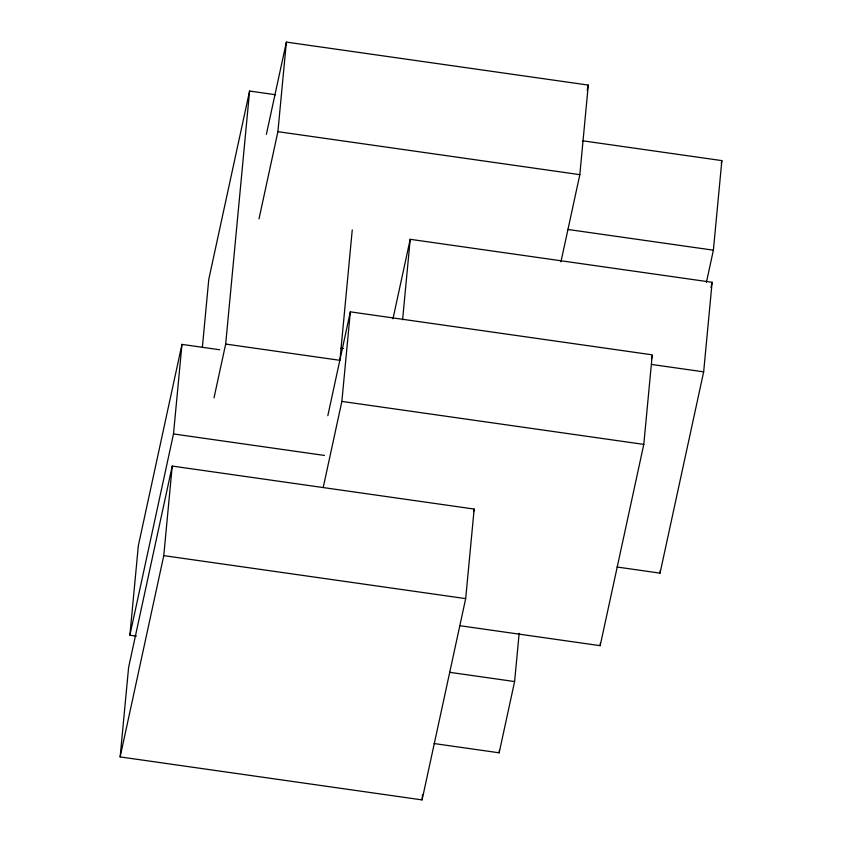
<?xml version="1.0" encoding="UTF-8"?>
<svg xmlns="http://www.w3.org/2000/svg" width="842" height="842" viewBox="0 0 842 842"><rect width="100%" height="100%" fill="white"/><g stroke="black" fill="none" stroke-linecap="round" stroke-linejoin="round"><path stroke-width="1.26" d="M136.383 636.163L129.879 635.236L138.341 545.669L181.967 344.389L219.709 349.756M120.143 756.916L128.615 667.348L172.231 466.068L474.162 509.052L465.689 598.62L422.074 799.9L120.143 756.916L163.769 555.625L172.231 466.068M129.879 635.236L173.494 433.946L181.967 344.389M202.375 347.146L208.784 279.333L249.59 91.041L275.555 94.736M214.015 397.856L225.677 344.062L249.59 91.041M259.01 218.846L277.902 131.668L286.375 42.1L588.295 85.084L579.833 174.652L560.94 261.83M352.251 229.908L339.926 360.323L225.677 344.062M323.254 487.308L341.863 401.413L350.335 311.845L652.255 354.84L643.793 444.397L600.167 645.677L459.616 625.669M402.592 319.781L410.201 239.307L712.121 282.291L703.659 371.859L660.033 573.139L617.091 567.024M422.074 799.9L422.558 794.711M434.093 743.549L499.159 752.811L499.411 750.201M499.159 752.811L514.599 681.557L519.167 633.31M600.167 645.677L600.409 643.088M660.033 573.139L660.275 570.55M706.438 282.228L713.385 250.179L721.857 160.612L582.601 140.782M266.367 134.404L286.375 42.1M327.822 415.695L350.335 311.845M392.972 318.792L410.201 239.307M473.604 511.62L474.162 509.052M587.19 90.22L588.295 85.084M651.424 358.681L651.982 356.113M721.299 163.18L721.857 160.612M711.006 287.417L712.121 282.291M277.902 131.668L579.833 174.652M567.634 229.424L713.385 250.179M651.603 364.449L703.659 371.859M340.999 348.146L343.599 348.514M341.863 401.413L643.793 444.397M173.494 433.946L324.465 455.438M163.769 555.625L465.689 598.62M449.533 672.295L514.599 681.557"/></g></svg>
